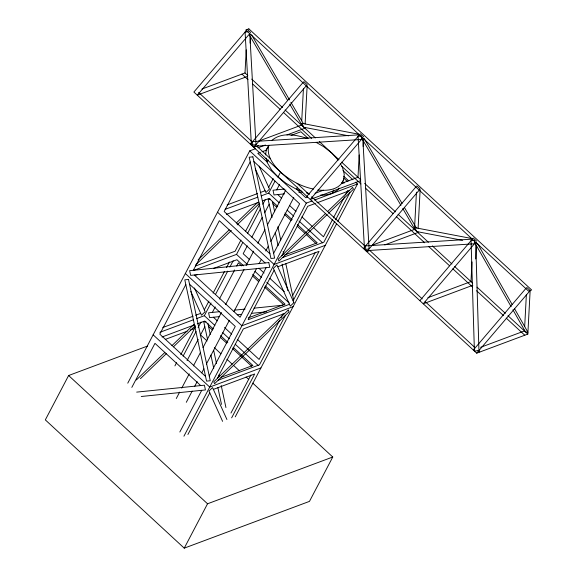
<?xml version="1.0" encoding="UTF-8"?>
<svg xmlns="http://www.w3.org/2000/svg" width="577" height="577" viewBox="0 0 577 577"><rect width="100%" height="100%" fill="white"/><g stroke="black" fill="none" stroke-linecap="round" stroke-linejoin="round"><path stroke-width="0.87" d="M247.836 75.551L245.009 72.947L246.228 49.874M250.144 43.066L250.476 36.82M301.54 124.351L301.504 125.101L258.438 141.185M301.728 120.831L303.423 88.714M304.93 127.481L304.894 128.231L286.949 134.931M305.118 123.961L307.144 85.605M359.168 154.961L357.992 177.262L341.389 183.457M363.171 146.493L363.589 138.682M416.45 192.141L414.481 229.415L372.259 245.189M417.914 231.795L417.871 232.545L384.809 244.893M418.101 228.276L420.128 189.92M472.008 261.951L470.976 281.576L427.91 297.66M475.722 258.965L476.429 245.658M524.493 330.159L524.45 330.953L480.562 347.347M524.688 326.546L526.375 294.537M246.754 30.076L193.886 92.039L476.717 353.174L527.84 334.083L530.14 290.556L526.751 287.425M265.6 154.939L266.307 149.602L268.694 146.089M147.618 346.012L68.62 375.519L45.323 419.883L184.243 548.15L309.474 501.377L332.763 457.013L252.719 383.106M127.762 383.171L249.718 150.878L255.496 148.722M131.83 387.391L154.968 343.337L200.709 385.573M185.808 284.584L159.793 334.148L205.527 376.377M193.317 270.288L219.347 220.702L265.11 262.953M250.202 161.935L224.172 211.514L269.928 253.757M268.204 159.894L267.115 161.971L257.789 153.359L260.321 152.415M174.918 365.883L176.591 362.688M180.781 354.711L195.437 326.784M204.323 309.871L208.924 301.093M213.115 293.116L224.424 271.579M226.516 267.591L229.444 262.008M240.962 240.068L235.106 251.226L195.545 266.004M245.564 231.305L259.787 204.215M268.68 187.287L273.217 178.639M183.118 356.124L196.014 331.551M198.099 327.592L201.012 322.045M196.786 318.526L204.337 315.706L211.031 302.961M215.625 294.205L227.749 271.111M229.841 267.129L233.187 260.761M193.728 270.375L236.527 254.392L242.802 242.441M247.403 233.685L260.357 208.997M262.867 204.222L265.377 199.44M261.165 195.892L268.723 193.071L274.991 181.128M301.446 191.081L295.583 188.78L286.199 183.436L278.006 177.002L280.552 172.155C273.613 165.238 266.091 155.797 268.774 145.354L266.228 150.208L262.008 151.787M187.056 360.603L198.207 339.363M200.269 335.432L204.813 326.777M212.35 312.417L215.243 306.914M219.368 299.059L234.637 269.971M236.707 266.04L238.351 262.896L241.619 265.91M247.309 245.845L243.177 253.707L249.711 259.737M251.846 237.197L262.16 217.551M264.641 212.834L269.178 204.186M276.708 189.84L279.6 184.33M176.288 398.512L179.627 392.144M181.719 388.155L189.249 373.824M193.432 365.854L200.536 352.316M203.046 347.534L221.445 312.496M225.629 304.526L244.028 269.481M246.119 265.499L253.642 251.161M257.825 243.198L264.937 229.66M267.447 224.879L285.846 189.833M297.66 187.092L296.571 189.169L305.897 197.781L307.584 197.146M186.306 402.306L192.163 391.156M194.665 386.381L197.175 381.599M201.777 372.836L203.869 368.854M206.378 364.08L229.372 320.271M233.973 311.508L256.556 268.5M259.066 263.718L261.157 259.737M265.759 250.981L268.262 246.199M270.772 241.417L293.772 197.615M179.836 432.014L201.734 390.319M209.249 376.002L235.265 326.438L189.523 284.209M266.127 267.67L240.09 317.249L194.334 274.998M273.621 253.382L299.651 203.804L253.894 161.56M183.926 436.205L306.3 203.126L312.078 200.962M187.907 434.503L209.783 392.836M217.356 378.404L243.335 328.919L284.663 313.484M274.162 270.202L248.16 319.73L289.481 304.295M281.742 255.77L307.721 206.285L315.309 203.45M320.711 195.026L324.31 195.149L331.898 193.562L333.715 190.1M341.714 183.284L343.531 179.822M230.959 413.045L250.945 374.978M279.737 320.134L259.102 359.442L237.551 339.55M280.97 317.783L283.033 313.852M292.654 295.525L315.352 252.286M332.568 219.498L323.481 236.808L313.679 227.756M333.398 217.926L344.556 196.678M345.378 195.105L347.859 190.381M231.637 417.863L254.681 373.975L213.36 389.403M285.485 315.302L259.499 364.787L218.178 380.221M293.087 300.819L319.059 251.341L277.739 266.769M334.783 221.402L323.885 242.152L282.564 257.587M335.619 219.808L349.864 192.668M235.257 416.839L336.593 223.818M337.848 221.431L357.495 183.998L355.526 182.181M184.243 548.15L207.54 503.786L332.763 457.013M271.644 140.651C280.985 132.01 295.648 134.535 306.69 138.314M338.995 188.088L337.559 190.201L331.898 193.562M250.375 144.2L303.221 82.259M306.611 85.389L253.765 147.33L258.474 145.57M306.863 196.353L359.37 134.816L252.603 141.589L252.726 146.37L361.454 139.475L361.361 136.035L358.065 136.345L364.534 249.603L369.1 248.889L362.76 137.946L310.253 199.483L360.618 180.673M363.359 248.514L416.205 186.573M419.594 189.703L366.748 251.644L369.814 250.497L422.256 298.922M419.847 300.675L472.354 239.13L365.58 245.903L365.71 250.685L474.438 243.79L474.344 240.349L471.048 240.659L474.409 351.047L478.939 350.571L475.693 242.318L423.237 303.798L472.83 285.276M473.328 350.044L526.174 288.103M476.717 353.174L530.14 290.556M198.156 259.794L229.184 229.862M236.296 223.003L257.63 202.419M195.776 264.785L231.334 230.49M237.147 224.871L259.131 203.674M136.367 379.954L164.813 352.518M171.924 345.659L193.908 324.454M140.427 378.663L166.291 353.723M173.403 346.856L195.387 325.659M325.738 213.339L278.15 259.239L278.965 261.056L327.209 214.529M327.678 211.463L352.641 187.381L353.456 189.206L328.501 213.281M201.95 89.031L245.009 72.947M247.634 76.359L197.276 95.169L249.776 33.632L255.993 144.719L251.413 145.159L245.088 32.031L248.139 31.742M257.977 147.799L265.406 145.022M291.003 135.458L300.913 131.758L308.154 138.437M227.143 204.907L257.515 193.562M260.891 192.307L265.11 190.727M225.08 209.372L257.811 197.146M226.429 214.363L259.08 202.166M262.427 200.919L269.127 198.416L277.696 206.328M314.984 193.324L323.401 190.179M314.559 200.039L357.495 183.998M316.997 202.823L349.042 190.85M195.076 275.366L197.586 274.428M213.49 268.485L236.931 259.729L243.523 265.817M284.591 255.034L317.235 242.838L297.465 224.583M325.305 245.319L274.111 264.439L217.522 212.199M162.757 327.541L193.1 316.21M195.625 315.266L200.681 313.376M159.858 332.323L193.425 319.781M162.05 336.997L194.694 324.801M197.204 323.863L204.741 321.05L213.31 328.962M165.267 339.42L187.121 331.256M190.482 330.001L193.843 328.746M248.211 317.913L285.045 304.151L265.276 285.896M293.116 306.632L241.914 325.76L185.332 273.512M221.041 377.351L252.856 365.472L233.079 347.217M260.927 367.946L209.725 387.073L153.143 334.826M284.439 189.047L273.015 190.215L274.032 194.947L284.569 193.865M341.649 183.205L344.332 182.931M298.872 192.408L302.449 192.04M270.404 199.13L268.139 199.361L272.034 217.471M219.152 311.724L208.585 312.806L209.617 317.631L219.303 316.636M234.349 310.174L245.074 309.077M254.017 308.161L282.622 305.24M237.183 314.811L241.648 314.357M251.485 313.354L266.675 311.796M206.025 321.793L203.796 322.024L207.489 339.218M136.67 392.115L204.424 385.191L205.441 389.937L141.271 396.493M317.855 189.992C327.094 191.03 339.016 189.984 343.452 180.435L344.26 174.297L342.471 167.373L340.242 163.579M303.221 126.161L302.536 126.06L289.791 104.213M416.205 230.475L415.519 230.374L402.775 208.528M359.377 134.318L301.598 123.29L303.855 127.279L348.688 135.833M472.361 238.633L414.582 227.605L416.839 231.593L462.545 240.32M475.333 242.758L476.566 242.996M313.672 189.068C301.317 186.717 290.015 180.312 280.552 172.155M306.315 192.848L309.524 193.562M316.225 142.418L323.56 146.594L331.753 153.028L338.201 160.117M247.309 29.42L250.699 32.55M303.805 81.581L307.188 84.711M360.293 133.734L363.683 136.864M416.782 185.895L420.171 189.025M473.277 238.056L476.66 241.179M251.68 79.099L282.492 107.553M285.11 109.969L315.359 137.896M319.29 141.524L338.987 159.714M341.606 162.13L360.82 179.865M364.657 183.414L395.469 211.867M398.094 214.283L428.365 242.232M432.296 245.86L451.964 264.021M454.582 266.444L472.671 283.141M476.999 287.137L505.337 313.304M507.976 315.734L527.84 334.083M241.943 74.094L247.959 79.64M252.546 83.881L280.076 109.298M283.357 112.327L311.587 138.393M341.873 166.349L360.935 183.955M365.529 188.196L393.06 213.613M396.341 216.642L424.636 242.773M428.574 246.401L449.548 265.773M452.83 268.795L472.613 287.065M476.566 290.714L503.591 315.669M506.224 318.1L524.774 335.223M343.026 170.633L352.893 179.75M343.834 176.353L348.804 180.947M343.914 178.286L347.181 181.301M198.647 92.464L251.478 141.235M256.83 146.183L270.332 158.646M297.047 183.313L309.286 194.615M311.63 196.779L364.455 245.55M425.177 301.612L474.417 347.073M478.088 350.47L479.783 352.028M249.718 150.878L306.3 203.126M277.732 194.564L281.648 198.185M289.495 205.426L296.03 211.463M301.915 216.894L312.373 226.552M268.723 193.071L279.246 202.794M287.144 210.086L293.722 216.159M298.987 221.02L322.673 242.888M284.944 213.021L292.193 219.714M272.95 203.796L276.866 207.417M284.706 214.651L291.234 220.681M297.112 226.105L304.945 233.339M306.25 234.543L316.045 243.588M258.849 268.175L264.071 273M269.949 278.424L284.317 291.688M236.527 254.392L247.057 264.107M254.955 271.399L261.532 277.472M266.798 282.333L289.164 302.99M252.748 274.335L259.34 280.422M252.719 276.159L258.597 281.583M264.475 287.007L284.057 305.096M213.396 317.242L217.313 320.862M224.496 327.491L231.673 334.119M204.337 315.706L214.868 325.428M222.758 332.713L229.343 338.793M235.265 344.26L258.294 365.522M220.558 335.655L227.807 342.349M208.528 326.402L212.451 330.015M220.291 337.257L226.826 343.293M232.711 348.724L251.659 366.222M200.457 334.855L207.078 340.964M214.348 347.679L220.969 353.788M226.92 359.283L232.214 364.174M233.534 365.392L239.491 370.888M246.105 376.997L248.752 379.442M68.62 375.519L207.54 503.786M278.006 177.002L271.558 169.912L267.288 162.656L266.105 158.069M364.094 138.393L402.054 203.457M404.311 207.331L416.342 227.944M362.644 139.742L400.965 205.426M251.565 34.851L289.524 99.915M290.88 102.244L303.358 123.622M249.661 35.428L287.534 100.34M475.138 243.393L511.143 306.683M512.924 309.813L525.488 331.905L527.933 332.265L514.446 308.536M477.511 243.537L512.225 304.62M259.16 166.169L269.495 189.09L265.925 192.538L255.236 168.758M194.442 287.952L205.145 311.71L201.51 315.215L190.807 291.457M226.927 419.515L212.538 387.578L208.961 391.018L222.592 421.347M272.431 201.387L274.674 211.809M277.883 226.775L280.725 239.982M283.184 251.428L283.747 254.068M285.831 263.754L293.693 300.343M275.251 232.437L278.085 245.643M282.059 264.129L287.735 290.541M207.85 323.228L210.259 334.444M213.656 350.297L216.49 363.51M218.95 374.963L219.325 376.723M221.215 385.537L225.939 407.557M210.893 355.064L213.728 368.27M217.89 387.636L221.481 404.369M293.902 302.644L290.303 306.12L273.347 268.384L276.924 264.944L293.902 302.644M288.255 310.015L213.764 381.873L214.586 383.691L289.077 311.832L288.255 310.015M248.846 28.85L245.78 29.997L528.604 291.133L531.677 289.986L248.846 28.85M252.885 156.836L249.185 157.211L270.945 258.489L274.638 258.107L252.885 156.836M268.795 262.578L189.638 270.663L190.648 275.373L269.805 267.295L268.795 262.578M188.506 279.448L184.791 279.831L206.552 381.13L210.266 380.748L188.506 279.448"/></g></svg>
